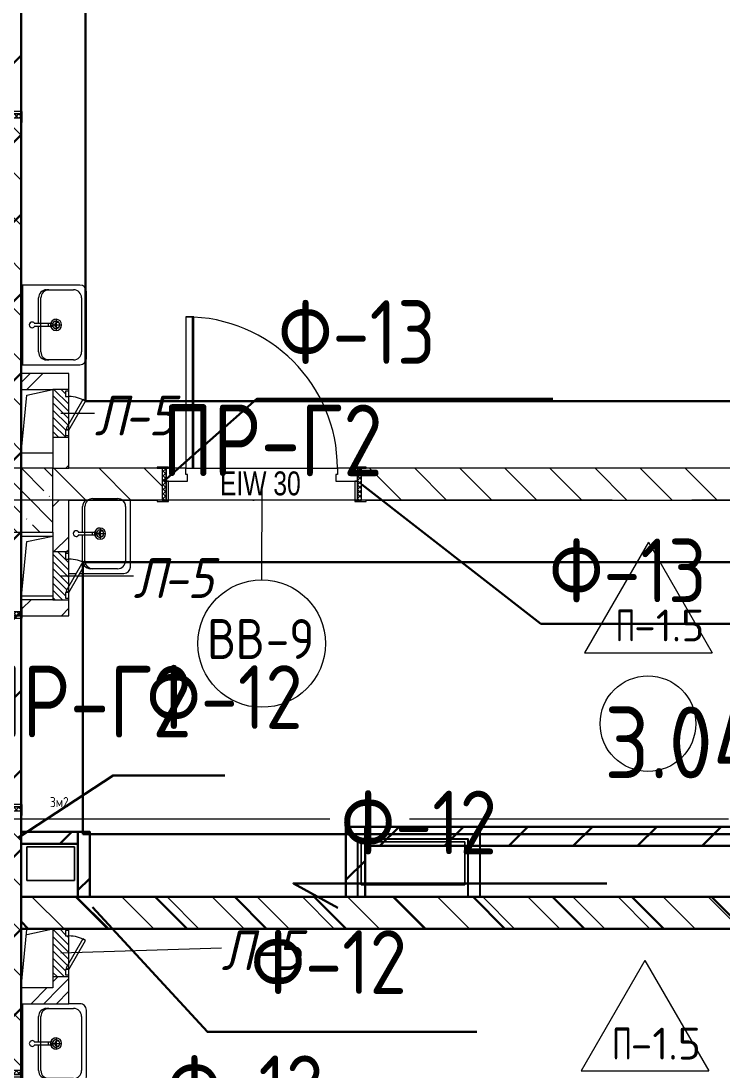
# Model space of a CAD drawing. Header units: millimetres. Extents: x -592259 to 288321, y -552984 to 293768.
# Drawn here: x 173303 to 177706, y -214613 to -208024 of the extents above; entities that cross this region are included whole.
import ezdxf

# ---------------------------------------------------------------- set-up
doc = ezdxf.new("R2010")
doc.units = ezdxf.units.MM
doc.linetypes.add('ADSK_Линия сетки', pattern=[2500, 2000, -250, 0, -250])
for name, color, linetype, lineweight in [('0.1) Блок', 6, 'Continuous', 30), ('0.3) ПГП 6 вып', 4, 'Continuous', 30), ('2)Фарх готовы', 3, 'Continuous', 30), ('3) Перемычки готовы', 3, 'Continuous', 30), ('4) Штукатурка', 6, 'Continuous', 30), ('A-AREA-____-IDEN', 250, 'Continuous', 9), ('A-DETL-GENF-OTLN', 250, 'Continuous', 5), ('A-DOOR-____-IDEN', 250, 'Continuous', 9), ('A-DOOR-____-MCUT', 250, 'Continuous', 5), ('A-DOOR-____-OTLN', 250, 'Continuous', 5), ('A-DOOR-FRAM-MCUT', 250, 'Continuous', 5), ('A-DOOR-FRAM-OTLN', 250, 'Continuous', 5), ('A-DOOR-GLAZ-MCUT', 250, 'Continuous', 5), ('A-FLOR-____-IDEN', 250, 'Continuous', 9), ('A-FLOR-____-OTLN', 250, 'Continuous', 9), ('A-GENM-____-MCUT', 250, 'Continuous', 25), ('A-GENM-____-OTLN', 250, 'Continuous', 9), ('A-GLAZ-____-OTLN', 250, 'Continuous', 5), ('A-WALL-____-MCUT', 250, 'Continuous', 13), ('A-WALL-____-PATT', 250, 'Continuous', 13), ('I-WALL-____-OTLN', 250, 'Continuous', 9), ('P-SANR-FIXT-OTLN', 250, 'Continuous', 9), ('S-COLS-____-MCUT', 250, 'Continuous', 25), ('S-COLS-____-OTLN', 250, 'Continuous', 9), ('S-GRID-____-OTLN', 250, 'Continuous', 9), ('Обобщенные модели', 250, 'Continuous', 9)]:
    doc.layers.add(name, color=color, linetype=linetype, lineweight=lineweight)
doc.styles.add('Arial Narrow', font='ARIALN.TTF', dxfattribs={"width": 0.9, "height": 150})
doc.styles.add('GOST Common_1', font='', dxfattribs={"width": 0.9, "height": 250})
doc.styles.add('ISOCPEUR_1', font='isocpeur.ttf', dxfattribs={"width": 0.9, "height": 250})
doc.styles.add('ISOCPEUR_2', font='isocpeur.ttf', dxfattribs={"height": 160})
doc.styles.add('ISOCPEUR_I', font='isocpeui.ttf', dxfattribs={"width": 0.9, "height": 12.5})
doc.styles.add('ISOCPEUR_I_1', font='ГОСТ тип А.ttf', dxfattribs={"height": 2500})
doc.styles.add('А3', font='ГОСТ тип А.ttf')
doc.styles.get('GOST Common_1').set_extended_font_data('GOST Common')
pattern_1 = [(135, (28052.9, -258555.93), (-141.42136, -141.42136), [])]
pattern_2 = [(135, (1676.41, 164.685), (-14.14214, -14.14214), []), (225, (1676.41, 164.685), (14.14214, -14.14214), [])]
pattern_3 = [(45, (-446.384, 164.685), (-14.1421, 14.1421), []), (135, (-446.384, 164.685), (-14.1421, -14.1421), [])]
pattern_4 = [(45, (28052.9, -258555.93), (-224.5064, 224.5064), []), (45, (28132.28, -258555.93), (0, 449.0128), []), (45, (27973.53, -258555.93), (0, 449.0128), [])]

# ---------------------------------------------------------------- blocks, each defined once
blk = doc.blocks.new('Дверь_СКБ_1Ст_Фрамуга1 - Н_ВВ-9_2_1250x2600h_Лаборантская 2-42764460-АР1_Маркировочный план 3 этажа секция 2_3')
at = {"layer": 'A-DOOR-____-OTLN'}
h = blk.add_hatch(dxfattribs=at)
h.set_pattern_fill('FP_7', color=256, style=0, pattern_type=2)
h.set_pattern_definition(pattern_2)
h.paths.add_polyline_path([(637.5, -100), (637.5, 100), (612.5, 100), (612.5, -100)])
at = {"layer": 'A-DOOR-FRAM-OTLN'}
h = blk.add_hatch(dxfattribs=at)
h.set_pattern_fill('FP_8', color=256, style=0, pattern_type=2)
h.set_pattern_definition(pattern_3)
h.paths.add_polyline_path([(-587.5, -100), (-587.5, 100), (-612.5, 100), (-612.5, -100), (-610.8, -100)])
at = {"layer": 'A-DOOR-____-MCUT'}
for p, q in [((-462.5, 1050), (-462.5, 100)), ((-412.5, 1050), (-462.5, 1050)), ((-462.5, 1050), (-422.5, 1050)), ((-462.5, 1050), (-462.5, 100)), ((-422.5, 100), (-422.5, 1050)), ((-412.5, 100), (-412.5, 1050)), ((-462.5, 100), (-412.5, 100)), ((-462.5, 100), (-422.5, 100))]:
    blk.add_line(p, q, dxfattribs=at)
at = {"layer": 'A-DOOR-____-OTLN'}
blk.add_arc((-462.5, 100), 950, 360, 90, dxfattribs=at)
at = {"layer": 'A-DOOR-FRAM-MCUT'}
for p, q in [((-572.5, 108), (-642.5, 108)), ((-642.5, 108), (-642.5, 100)), ((-642.5, 100), (-572.5, 100)), ((-587.5, 100), (-612.5, 100)), ((-612.5, 100), (-612.5, -100)), ((-462.5, 100), (-587.5, 100)), ((-587.5, 100), (-587.5, 20)), ((-587.5, -100), (-587.5, 100)), ((-572.5, 100), (-572.5, 108)), ((-462.5, 60), (-462.5, 100)), ((487.5, 100), (487.5, 60)), ((612.5, 100), (487.5, 100)), ((667.5, 108), (597.5, 108)), ((597.5, 108), (597.5, 100)), ((597.5, 100), (667.5, 100)), ((612.5, 20), (612.5, 100)), ((637.5, 100), (612.5, 100)), ((612.5, 100), (612.5, -100)), ((637.5, -100), (637.5, 100)), ((667.5, 100), (667.5, 108)), ((-587.5, 20), (-452.5, 20)), ((-572.5, 20), (-587.5, 20)), ((-587.5, 20), (-587.5, -100)), ((-572.5, -100), (-572.5, 20)), ((-452.5, 60), (-462.5, 60)), ((-452.5, 20), (-452.5, 60)), ((487.5, 60), (477.5, 60)), ((477.5, 60), (477.5, 20)), ((477.5, 20), (612.5, 20)), ((612.5, 20), (597.5, 20)), ((597.5, 20), (597.5, -100)), ((612.5, -100), (612.5, 20)), ((-572.5, -100), (-642.5, -100)), ((-642.5, -100), (-642.5, -108)), ((-642.5, -108), (-572.5, -108)), ((-612.5, -100), (-587.5, -100)), ((-587.5, -100), (-572.5, -100)), ((-572.5, -108), (-572.5, -100)), ((597.5, -100), (612.5, -100)), ((667.5, -100), (597.5, -100)), ((597.5, -100), (597.5, -108)), ((597.5, -108), (667.5, -108)), ((612.5, -100), (637.5, -100)), ((667.5, -108), (667.5, -100))]:
    blk.add_line(p, q, dxfattribs=at)
blk = doc.blocks.new('Раковина_АИ_3D_Рен_МГН_Santek Neo 50 - Раковина 500x400x170-V23-АР1_Маркировочный план 3 этажа секция 2_3')
at = {"layer": 'P-SANR-FIXT-OTLN', "lineweight": 5}
for p, q in [((-250, 25), (-250, -335)), ((250, 25), (-250, 25)), ((250, -335), (250, 25)), ((-10, -167), (-10, -49.9)), ((10, -50), (10, -167)), ((-220, -295), (-220, -125)), ((-170, -75), (-10, -75)), ((-170, -89.7), (170, -89.7)), ((10, -75), (170, -75)), ((220, -125), (220, -295)), ((-220, -295), (-220, -139.7)), ((35, -185), (-35, -185)), ((-10, -167), (10, -167)), ((-5.9, -137), (-7, -137)), ((-7, -137), (-7, -137)), ((-5.9, -137), (5.9, -137)), ((0, -150), (0, -220)), ((7, -137), (5.9, -137)), ((7, -137), (7, -137)), ((220, -139.7), (220, -295)), ((-210, -375), (210, -375)), ((170, -345), (-170, -345)), ((170, -345), (-170, -345))]:
    blk.add_line(p, q, dxfattribs=at)
for centre, radius, start, end in [((0, -35), 18, 360, 180), ((0, -35), 18, 180, 250.80897), ((0, -35), 18, 289.19103, 360), ((0, -35), 18, 295.19321, 300), ((0, -35), 18, 309.99941, 315), ((0, -35), 18, 324.99969, 330), ((-170, -125), 50, 90, 180), ((-170, -139.7), 50, 90, 180), ((170, -125), 50, 0, 90), ((170, -139.7), 50, 0, 90), ((0, -185), 35, 0, 180), ((0, -185), 35, 106.67272, 180), ((0, -185), 35, 180, 0), ((0, -185), 35, 180, 360), ((0, -185), 23, 360, 180), ((0, -185), 23, 115.32987, 180), ((0, -185), 23, 180, 360), ((0, -185), 23, 180, 360), ((0, -185), 23, 360, 64.67013), ((0, -185), 35, 0, 73.32728), ((-170, -295), 50, 180, 270), ((-170, -295), 50, 180, 270), ((170, -295), 50, 270, 0), ((170, -295), 50, 270, 0), ((-210, -335), 40, 180, 270), ((210, -335), 40, 270, 0)]:
    blk.add_arc(centre, radius, start, end, dxfattribs=at)
for points in [[(-6.2, -51.9), (-6.1, -51.9), (-6, -52), (-5.9, -52)], [(5.9, -52), (6, -52), (6.1, -51.9), (6.2, -51.9)]]:
    blk.add_open_spline(points, degree=3, dxfattribs=at)
blk = doc.blocks.new('Раковина_АИ_3D_Рен_МГН_Santek Neo 50 - Раковина 500x400x170-V24-АР1_Маркировочный план 3 этажа секция 2_3')
at = {"layer": 'P-SANR-FIXT-OTLN', "lineweight": 5}
for p, q in [((-250, 11), (-250, -35.2)), ((-250, -58.3), (-250, -335)), ((-10, -167), (-10, -49.9)), ((10, -50), (10, -167)), ((-220, -295), (-220, -125)), ((-170, -75), (-10, -75)), ((-170, -89.7), (170, -89.7)), ((10, -75), (170, -75)), ((-220, -295), (-220, -139.7)), ((35, -185), (-35, -185)), ((-10, -167), (10, -167)), ((-5.9, -137), (-7, -137)), ((-7, -137), (-7, -137)), ((-5.9, -137), (5.9, -137)), ((0, -150), (0, -220)), ((7, -137), (5.9, -137)), ((7, -137), (7, -137)), ((220, -139.7), (220, -295)), ((-210, -375), (210, -375)), ((170, -345), (-170, -345)), ((170, -345), (-170, -345))]:
    blk.add_line(p, q, dxfattribs=at)
for centre, radius, start, end in [((0, -35), 18, 360, 180), ((0, -35), 18, 180, 250.80897), ((0, -35), 18, 289.19103, 360), ((0, -35), 18, 295.19321, 300), ((0, -35), 18, 309.99941, 315), ((0, -35), 18, 324.99969, 330), ((-170, -125), 50, 128.98112, 180), ((-170, -139.7), 50, 90, 180), ((-170, -125), 50, 90, 100.4233), ((170, -125), 50, 36.23089, 90), ((170, -139.7), 50, 0, 90), ((0, -185), 35, 0, 180), ((0, -185), 35, 106.67272, 180), ((0, -185), 35, 180, 0), ((0, -185), 35, 180, 360), ((0, -185), 23, 360, 180), ((0, -185), 23, 115.32987, 180), ((0, -185), 23, 180, 360), ((0, -185), 23, 180, 360), ((0, -185), 23, 360, 64.67013), ((0, -185), 35, 0, 73.32728), ((-170, -295), 50, 180, 270), ((-170, -295), 50, 180, 270), ((170, -295), 50, 270, 0), ((170, -295), 50, 270, 323.76911), ((-210, -335), 40, 180, 270)]:
    blk.add_arc(centre, radius, start, end, dxfattribs=at)
for points in [[(-6.2, -51.9), (-6.1, -51.9), (-6, -52), (-5.9, -52)], [(5.9, -52), (6, -52), (6.1, -51.9), (6.2, -51.9)]]:
    blk.add_open_spline(points, degree=3, dxfattribs=at)
blk = doc.blocks.new('Раковина_АИ_3D_Рен_МГН_Santek Neo 50 - Раковина 500x400x170-V26-АР1_Маркировочный план 3 этажа секция 2_3')
at = {"layer": 'P-SANR-FIXT-OTLN', "lineweight": 5}
for p, q in [((-250, 25), (-250, -335)), ((249.2, 25), (-250, 25)), ((-10, -167), (-10, -49.9)), ((10, -50), (10, -167)), ((-220, -295), (-220, -125)), ((-170, -75), (-10, -75)), ((-170, -89.7), (170, -89.7)), ((10, -75), (170, -75)), ((220, -125), (220, -295)), ((-220, -295), (-220, -139.7)), ((35, -185), (-35, -185)), ((-10, -167), (10, -167)), ((-5.9, -137), (-7, -137)), ((-7, -137), (-7, -137)), ((-5.9, -137), (5.9, -137)), ((0, -150), (0, -220)), ((7, -137), (5.9, -137)), ((7, -137), (7, -137)), ((220, -139.7), (220, -295)), ((250, -335), (250, -265)), ((-210, -375), (210, -375)), ((170, -345), (-170, -345)), ((170, -345), (-170, -345))]:
    blk.add_line(p, q, dxfattribs=at)
for centre, radius, start, end in [((0, -35), 18, 360, 180), ((0, -35), 18, 180, 250.80897), ((0, -35), 18, 289.19103, 360), ((0, -35), 18, 295.19321, 300), ((0, -35), 18, 309.99941, 315), ((0, -35), 18, 324.99969, 330), ((-170, -125), 50, 90, 180), ((-170, -139.7), 50, 90, 180), ((170, -125), 50, 0, 90), ((170, -139.7), 50, 0, 90), ((0, -185), 35, 0, 180), ((0, -185), 35, 106.67272, 180), ((0, -185), 35, 180, 0), ((0, -185), 35, 180, 360), ((0, -185), 23, 360, 180), ((0, -185), 23, 115.32987, 180), ((0, -185), 23, 180, 360), ((0, -185), 23, 180, 360), ((0, -185), 23, 360, 64.67013), ((0, -185), 35, 0, 73.32728), ((-170, -295), 50, 180, 270), ((-170, -295), 50, 180, 270), ((170, -295), 50, 270, 0), ((170, -295), 50, 270, 0), ((-210, -335), 40, 180, 270), ((210, -335), 40, 270, 0)]:
    blk.add_arc(centre, radius, start, end, dxfattribs=at)
for points in [[(-6.2, -51.9), (-6.1, -51.9), (-6, -52), (-5.9, -52)], [(5.9, -52), (6, -52), (6.1, -51.9), (6.2, -51.9)]]:
    blk.add_open_spline(points, degree=3, dxfattribs=at)
blk = doc.blocks.new('Сифон Orio для МГН - Сифон бутылочный-V27-АР1_Маркировочный план 3 этажа секция 2_3')
at = {"layer": 'P-SANR-FIXT-OTLN', "lineweight": 5}
for start, end in [(90, 233.74325), (165, 233.74325), (165, 233.74325), (165, 180), (105, 135), (105, 135), (306.25675, 90), (345, 75), (345, 75), (45, 75), (345, 15), (195, 233.74325), (306.25675, 315), (306.25675, 315), (306.25675, 315)]:
    blk.add_arc((0, 0), 16, start, end, dxfattribs=at)
blk = doc.blocks.new('Сифон Orio для МГН - Сифон бутылочный-18345292-АР1_Маркировочный план 3 этажа секция 2_3')
at = {"layer": 'P-SANR-FIXT-OTLN', "lineweight": 5}
for start, end in [(90, 233.74325), (165, 233.74325), (165, 233.74325), (165, 180), (105, 135), (105, 135), (306.25675, 90), (345, 75), (345, 75), (45, 75), (345, 15), (195, 233.74325), (306.25675, 315), (306.25675, 315), (306.25675, 315)]:
    blk.add_arc((0, 0), 16, start, end, dxfattribs=at)
blk = doc.blocks.new('Дверь_СКБ_2Ст_Фрамуга2 - Н_ВВ-3_2500x2600h_Учебные помещения_Фрамуга слева-V1-АР1_Маркировочный план 3 этажа секция 2_3')
at = {"layer": 'A-DOOR-____-OTLN'}
h = blk.add_hatch(dxfattribs=at)
h.set_pattern_fill('FP_3', color=256, style=0, pattern_type=2)
h.set_pattern_definition([(135, (1051.41, 164.685), (-14.1421, -14.1421), []), (225, (1051.41, 164.685), (14.1421, -14.1421), [])])
h.paths.add_polyline_path([(1237.5, 100), (1237.5, -100), (1262.5, -100), (1262.5, 100)])
at = {"layer": 'A-DOOR-FRAM-OTLN'}
h = blk.add_hatch(dxfattribs=at)
h.set_pattern_fill('FP_4', color=256, style=0, pattern_type=2)
h.set_pattern_definition([(45, (-1071.384, 164.685), (-14.1421, 14.1421), []), (135, (-1071.384, 164.685), (-14.1421, -14.1421), [])])
h.paths.add_polyline_path([(-1237.5, -100), (-1212.5, -100), (-1212.5, 100), (-1237.5, 100)])
at = {"layer": 'A-DOOR-____-MCUT'}
for p, q in [((-1187.5, 1100), (-1187.5, 100)), ((-1137.5, 1100), (-1187.5, 1100)), ((-1137.5, 100), (-1137.5, 1100)), ((-1187.5, 100), (-1137.5, 100))]:
    blk.add_line(p, q, dxfattribs=at)
at = {"layer": 'A-DOOR-____-OTLN'}
for centre, radius, start, end in [((-1197.5, 100), 500, 360, 30), ((-177.5, 100), 520, 150, 180)]:
    blk.add_arc(centre, radius, start, end, dxfattribs=at)
at = {"layer": 'A-DOOR-FRAM-MCUT'}
for p, q in [((-1197.5, 108), (-1267.5, 108)), ((-1267.5, 108), (-1267.5, 100)), ((-1267.5, 100), (-1197.5, 100)), ((-1212.5, 100), (-1237.5, 100)), ((-1237.5, 100), (-1237.5, -100)), ((-1187.5, 100), (-1212.5, 100)), ((-1212.5, 100), (-1212.5, 20)), ((-1212.5, -100), (-1212.5, 100)), ((-1197.5, 100), (-1197.5, 108)), ((-1187.5, 60), (-1187.5, 100)), ((-187.5, 100), (-187.5, 60)), ((-162.5, 100), (-187.5, 100)), ((-177.5, 108), (-177.5, 100)), ((-107.5, 108), (-177.5, 108)), ((-177.5, 100), (-177.5, 20)), ((-62.5, 100), (-162.5, 100)), ((-162.5, 20), (-162.5, 100)), ((-162.5, 20), (-162.5, 100)), ((-117.5, 108), (-117.5, 100)), ((-47.5, 108), (-117.5, 108)), ((-107.5, 100), (-107.5, 108)), ((-62.5, 100), (-62.5, 20)), ((-47.5, 100), (-47.5, 108)), ((-47.5, 100), (-47.5, 20)), ((-47.5, 100), (1237.5, 100)), ((1292.5, 108), (1222.5, 108)), ((1222.5, 108), (1222.5, 100)), ((1222.5, 100), (1222.5, 20)), ((1222.5, 100), (1292.5, 100)), ((1237.5, 100), (1237.5, 20)), ((1262.5, 100), (1237.5, 100)), ((1237.5, 100), (1237.5, -100)), ((1262.5, -100), (1262.5, 100)), ((1292.5, 100), (1292.5, 108)), ((-1212.5, 20), (-1177.5, 20)), ((-1197.5, 20), (-1212.5, 20)), ((-1212.5, 20), (-1212.5, -100)), ((-1197.5, -100), (-1197.5, 20)), ((-1177.5, 60), (-1187.5, 60)), ((-1177.5, 20), (-1177.5, 60)), ((-187.5, 60), (-197.5, 60)), ((-197.5, 60), (-197.5, 20)), ((-197.5, 20), (-162.5, 20)), ((-177.5, 12), (-177.5, 20)), ((-107.5, 12), (-177.5, 12)), ((-62.5, 20), (-162.5, 20)), ((-117.5, 20), (-117.5, 12)), ((-117.5, 12), (-47.5, 12)), ((-107.5, 20), (-107.5, 12)), ((-47.5, 12), (-47.5, 20)), ((1237.5, 20), (-47.5, 20)), ((1237.5, 20), (1222.5, 20)), ((1222.5, 20), (1222.5, -100)), ((1237.5, -100), (1237.5, 20)), ((-1197.5, -100), (-1267.5, -100)), ((-1267.5, -100), (-1267.5, -108)), ((-1267.5, -108), (-1197.5, -108)), ((-1237.5, -100), (-1212.5, -100)), ((-1212.5, -100), (-1197.5, -100)), ((-1197.5, -108), (-1197.5, -100)), ((1222.5, -100), (1237.5, -100)), ((1292.5, -100), (1222.5, -100)), ((1222.5, -100), (1222.5, -108)), ((1222.5, -108), (1292.5, -108)), ((1237.5, -100), (1262.5, -100)), ((1292.5, -108), (1292.5, -100))]:
    blk.add_line(p, q, dxfattribs=at)
at = {"layer": 'A-DOOR-GLAZ-MCUT'}
for p, q in [((1222.5, 70), (-62.5, 70)), ((1222.5, 50), (-62.5, 50))]:
    blk.add_line(p, q, dxfattribs=at)
blk = doc.blocks.new('Дверь_СКБ_1Ст_Фрамуга1 - Н_ВВ-9_1250x2600h_Лаборантская-42097379-АР1_Маркировочный план 3 этажа секция 2_3')
at = {"layer": 'A-DOOR-____-OTLN'}
h = blk.add_hatch(dxfattribs=at)
h.set_pattern_fill('FP_7', color=256, style=0, pattern_type=2)
h.set_pattern_definition(pattern_2)
h.paths.add_polyline_path([(612.5, 20), (612.5, -100), (637.5, -100), (637.5, 100), (612.5, 100), (612.5, 27.3)])
at = {"layer": 'A-DOOR-FRAM-OTLN'}
h = blk.add_hatch(dxfattribs=at)
h.set_pattern_fill('FP_8', color=256, style=0, pattern_type=2)
h.set_pattern_definition(pattern_3)
h.paths.add_polyline_path([(-612.5, 20), (-612.5, -100), (-587.5, -100), (-587.5, 100), (-612.5, 100), (-612.5, 60)])
at = {"layer": 'A-DOOR-____-MCUT'}
for p, q in [((-462.5, 1050), (-462.5, 100)), ((-412.5, 1050), (-462.5, 1050)), ((-462.5, 1050), (-422.5, 1050)), ((-462.5, 1050), (-462.5, 100)), ((-422.5, 100), (-422.5, 1050)), ((-412.5, 100), (-412.5, 1050)), ((-462.5, 100), (-412.5, 100)), ((-462.5, 100), (-422.5, 100))]:
    blk.add_line(p, q, dxfattribs=at)
at = {"layer": 'A-DOOR-____-OTLN'}
blk.add_arc((-462.5, 100), 950, 360, 90, dxfattribs=at)
at = {"layer": 'A-DOOR-FRAM-MCUT'}
for p, q in [((-572.5, 108), (-642.5, 108)), ((-642.5, 108), (-642.5, 100)), ((-642.5, 100), (-572.5, 100)), ((-587.5, 100), (-612.5, 100)), ((-612.5, 100), (-612.5, -100)), ((-462.5, 100), (-587.5, 100)), ((-587.5, 100), (-587.5, 20)), ((-587.5, -100), (-587.5, 100)), ((-572.5, 100), (-572.5, 108)), ((-462.5, 60), (-462.5, 100)), ((487.5, 100), (487.5, 60)), ((612.5, 100), (487.5, 100)), ((667.5, 108), (597.5, 108)), ((597.5, 108), (597.5, 100)), ((597.5, 100), (667.5, 100)), ((612.5, 20), (612.5, 100)), ((637.5, 100), (612.5, 100)), ((612.5, 100), (612.5, -100)), ((637.5, -100), (637.5, 100)), ((667.5, 100), (667.5, 108)), ((-587.5, 20), (-452.5, 20)), ((-572.5, 20), (-587.5, 20)), ((-587.5, 20), (-587.5, -100)), ((-572.5, -100), (-572.5, 20)), ((-452.5, 60), (-462.5, 60)), ((-452.5, 20), (-452.5, 60)), ((487.5, 60), (477.5, 60)), ((477.5, 60), (477.5, 20)), ((477.5, 20), (612.5, 20)), ((612.5, 20), (597.5, 20)), ((597.5, 20), (597.5, -100)), ((612.5, -100), (612.5, 20)), ((-572.5, -100), (-642.5, -100)), ((-642.5, -100), (-642.5, -108)), ((-642.5, -108), (-572.5, -108)), ((-612.5, -100), (-587.5, -100)), ((-587.5, -100), (-572.5, -100)), ((-572.5, -108), (-572.5, -100)), ((597.5, -100), (612.5, -100)), ((667.5, -100), (597.5, -100)), ((597.5, -100), (597.5, -108)), ((597.5, -108), (667.5, -108)), ((612.5, -100), (637.5, -100)), ((667.5, -108), (667.5, -100))]:
    blk.add_line(p, q, dxfattribs=at)
blk = doc.blocks.new('BSC_Колонна _Прямоугольная - 400x400-V106-АР1_Маркировочный план 3 этажа секция 2_3')
at = {"layer": 'S-COLS-____-OTLN', "lineweight": 5}
h = blk.add_hatch(dxfattribs=at)
h.set_pattern_fill('FP_81', color=256, style=0, pattern_type=2)
h.set_pattern_definition([(135, (-145249.98, -47525), (-142.56192, -142.56192), []), (135, (-145107.42, -47525), (-142.56192, -142.56192), [252.016, -50.403, 3.353, -47.05])])
h.paths.add_polyline_path([(-200, -200), (200, -200), (200, 200), (-200, 200), (-200, -125)])
at = {"layer": 'S-COLS-____-MCUT', "lineweight": 5}
for p, q in [((200, 200), (-200, 200)), ((-200, 200), (-200, -200)), ((200, -200), (200, 200)), ((-200, -200), (200, -200))]:
    blk.add_line(p, q, dxfattribs=at)
blk = doc.blocks.new('_Wn_-As_OpeningMEP_floor__Rectangular - _Wn_-As_OpeningMEP_floor__Rectangular-37710448-АР1_Маркировочный план 3 этажа секция 2_3')
at = {"layer": 'A-DETL-GENF-OTLN', "lineweight": 5}
for p, q in [((-99.9, -150), (-64.5, 214.6)), ((-64.5, 214.6), (99.9, 250))]:
    blk.add_line(p, q, dxfattribs=at)
blk = doc.blocks.new('_Wn_-As_OpeningMEP_floor__Rectangular - _Wn_-As_OpeningMEP_floor__Rectangular-V176-АР1_Маркировочный план 3 этажа секция 2_3')
at = {"layer": 'A-DETL-GENF-OTLN', "lineweight": 5}
for p, q in [((-99.9, -150), (-64.5, 214.6)), ((-64.5, 214.6), (99.9, 250))]:
    blk.add_line(p, q, dxfattribs=at)
blk = doc.blocks.new('АР_Люк - ЛРС_ВК_300х400_внутренний_RAL 9003-42734016-АР1_Маркировочный план 3 этажа секция 2_3')
at = {"layer": 'A-DOOR-____-OTLN'}
h = blk.add_hatch(dxfattribs=at)
h.set_pattern_fill('FP_144', color=256, style=0, pattern_type=2)
h.set_pattern_definition([(45, (125, 0), (-22.6274, 22.6274), [])])
h.paths.add_polyline_path([(-25, -50), (275, -50), (275, 50), (265, 50), (265, 30), (230, 30), (230, 50), (220, 32.7), (190, 50), (20, 50), (20, 30), (-15, 30), (-15, 50), (-25, 50), (-25, 47)])
at = {"layer": 'A-DETL-GENF-OTLN', "lineweight": 5}
for p, q in [((275, 50), (-25, 50)), ((-25, 50), (-25, -50)), ((275, -50), (275, 50)), ((-25, -50), (275, -50))]:
    blk.add_line(p, q, dxfattribs=at)
at = {"layer": 'A-DOOR-____-MCUT', "lineweight": 5}
for p, q in [((48.1, 155), (38.1, 137.7)), ((38.1, 137.7), (220, 32.7)), ((230, 50), (48.1, 155)), ((20, 50), (-15, 50)), ((-15, 50), (-15, 30)), ((-15, 30), (20, 30)), ((20, 30), (20, 50)), ((220, 32.7), (230, 50)), ((265, 50), (230, 50)), ((230, 50), (230, 30)), ((230, 30), (265, 30)), ((265, 30), (265, 50))]:
    blk.add_line(p, q, dxfattribs=at)
blk.add_arc((230, 50), 210, 150, 180, dxfattribs=at)
at = {"layer": 'A-DOOR-____-OTLN'}
blk.add_line((230, 50), (48.1, 155), dxfattribs=at)
blk = doc.blocks.new('ASML_АР_Отделка Люка - ВО Отделка люков_Грунтовка 0_Шпатлевка 0_Окраска 0_0-42467640-АР1_Маркировочный план 3 этажа секция 2_3')
at = {"layer": 'A-GENM-____-MCUT', "lineweight": 5}
for p, q in [((-140, 3), (-150, 3)), ((-150, 3), (-150, 0)), ((65, 3), (-105, 3)), ((150, 3), (140, 3)), ((150, 0), (150, 3)), ((-150, 0), (-140, 0)), ((-105, 0), (70.2, 0)), ((103.3, 0), (105, 0)), ((140, 0), (150, 0))]:
    blk.add_line(p, q, dxfattribs=at)
blk = doc.blocks.new('AAR_СКБ_Марка_Помещения_мал - Номер-28977439-АР1_Маркировочный план 3 этажа секция 2_3')
at = {"layer": 'A-AREA-____-IDEN'}
blk.add_circle((-0.028, 0), 3, dxfattribs=at)
blk = doc.blocks.new('AAR_СКБ_Марка_Перекрытия - Марка пола-17325028-АР1_Маркировочный план 3 этажа секция 2_3')
at = {"layer": 'A-FLOR-____-IDEN'}
for p, q in [((0, 6.932), (-4.002, 0)), ((0, 6.932), (4.002, 0)), ((-4.002, 0), (4.002, 0))]:
    blk.add_line(p, q, dxfattribs=at)
blk = doc.blocks.new('ADSK_Марка_Дверь - Типоразмер_ADSK_Марка-30565456-АР1_Маркировочный план 3 этажа секция 2_3')
at = {"layer": 'A-DOOR-____-IDEN'}
blk.add_circle((0, 0), 4, dxfattribs=at)

msp = doc.modelspace()

# ---------------------------------------------------------------- hatches: boundary and pattern name
at = {"layer": '0.1) Блок'}
h = msp.add_hatch(dxfattribs=at)
h.set_pattern_fill('ANSI31', color=256, scale=111)
h.set_pattern_definition([(45, (15765.3, -311451.93), (-249.2021, 249.2021), [])])
h.paths.add_polyline_path([(173103.2025, -258330.9286), (173303.2245, -258330.9286), (173302.9057, -199980.9286), (173102.8838, -199980.9286)])
h = msp.add_hatch(dxfattribs=at)
h.set_pattern_fill('ANSI31', color=256, scale=111, angle=-90)
h.set_pattern_definition([(315, (119478.1, -56183), (249.2021, 249.2021), [])])
h.paths.add_polyline_path([(173303.0929, -213520.9073), (173303.0929, -213720.9292), (180802.9057, -213720.6104), (180802.9057, -213520.5885)])
at = {"layer": '0.3) ПГП 6 вып'}
h = msp.add_hatch(dxfattribs=at)
h.set_pattern_fill('ANSI31', color=4, scale=90)
h.paths.add_polyline_path([(175340.9057, -213080.8201), (175460.9057, -213080.8201), (175460.9057, -213520.8206), (175340.9057, -213520.8206)])
h = msp.add_hatch(dxfattribs=at)
h.set_pattern_fill('ANSI31', color=4, scale=90)
h.paths.add_polyline_path([(175460.9057, -213200.8201), (179995.9057, -213200.8201), (179995.9057, -213080.8201), (175460.9057, -213080.8201)])
h = msp.add_hatch(dxfattribs=at)
h.set_pattern_fill('ANSI31', color=4, scale=90)
h.paths.add_polyline_path([(173659.3304, -213112.5596), (173303.0723, -213112.5596), (173303.0723, -213187.5596), (173659.3304, -213187.5596)])
h = msp.add_hatch(dxfattribs=at)
h.set_pattern_fill('ANSI31', color=4, scale=90)
h.paths.add_polyline_path([(173659.3304, -213520.9292), (173734.3304, -213520.9292), (173734.3304, -213112.5596), (173659.3304, -213112.5596)])
at = {"layer": 'A-WALL-____-PATT', "lineweight": 15}
h = msp.add_hatch(dxfattribs=at)
h.set_pattern_fill('FP_1', color=256, style=0, pattern_type=2)
h.set_pattern_definition([(135, (28052.9, -227255.99), (-141.42136, -141.42136), [])])
h.paths.add_polyline_path([(173166.6646, -210830.9286), (173302.6747, -210830.9286), (173302.9057, -208630.8683), (173102.9057, -208630.8683), (173102.6747, -210830.9286)])
h = msp.add_hatch(dxfattribs=at)
h.set_pattern_fill('FP_11', color=256, style=0, pattern_type=2)
h.set_pattern_definition(pattern_4)
h.paths.add_polyline_path([(173303.0957, -210335.9286), (173602.9057, -210335.928), (173602.9057, -210235.9286), (173303.0929, -210236.0222), (173303.0929, -210335.928)])
h = msp.add_hatch(dxfattribs=at)
h.set_pattern_fill('FP_11', color=256, style=0, pattern_type=2)
h.set_pattern_definition(pattern_4)
h.paths.add_polyline_path([(173502.9057, -210830.9286), (173602.9057, -210830.9286), (173602.9057, -210635.9286), (173502.9057, -210635.9286), (173502.9057, -210735.9286)])
h = msp.add_hatch(dxfattribs=at)
h.set_pattern_fill('FP_1', color=256, style=0, pattern_type=2)
h.set_pattern_definition(pattern_1)
h.paths.add_polyline_path([(173780.0741, -211030.9286), (174187.8032, -211030.9286), (174187.8032, -210830.9286), (173502.8838, -210830.9505), (173502.9057, -211030.9286), (173765.7158, -211030.9286)])
h.paths.add_polyline_path([(175467.8032, -211030.9286), (180602.8838, -211030.9286), (180602.8838, -210830.9286), (175437.8032, -210830.9286), (175437.8032, -211030.9286)])
h = msp.add_hatch(dxfattribs=at)
h.set_pattern_fill('FP_11', color=256, style=0, pattern_type=2)
h.set_pattern_definition(pattern_4)
h.paths.add_polyline_path([(173599.9057, -211355.9286), (173602.9057, -211355.9286), (173602.9057, -211030.9286), (173502.9057, -211030.9286), (173502.9057, -211355.9286), (173513.7032, -211355.9286)])
h = msp.add_hatch(dxfattribs=at)
h.set_pattern_fill('FP_11', color=256, style=0, pattern_type=2)
h.set_pattern_definition(pattern_4)
h.paths.add_polyline_path([(173311.0929, -211755.9286), (173602.9057, -211755.9286), (173602.9057, -211655.9286), (173303.0929, -211655.9292), (173303.0929, -211700.9296), (173311.0929, -211700.9296), (173311.0929, -211751.835)])
h = msp.add_hatch(dxfattribs=at)
h.set_pattern_fill('FP_1', color=256, style=0, pattern_type=2)
h.set_pattern_definition(pattern_1)
h.paths.add_polyline_path([(173122.8838, -217430.9286), (173303.0929, -217430.9286), (173303.0929, -215860.9299), (173103.0929, -215860.9299), (173103.0929, -216130.928)])
h.paths.add_polyline_path([(173103.0929, -214610.9299), (173303.0929, -214610.9299), (173303.0929, -212980.9296), (173103.0929, -212980.9296), (173103.0929, -214580.9299)])
h = msp.add_hatch(dxfattribs=at)
h.set_pattern_fill('FP_1', color=256, style=0, pattern_type=2)
h.set_pattern_definition(pattern_1)
h.paths.add_polyline_path([(180802.8838, -213720.9292), (180802.9057, -213720.9292), (180802.885, -213520.9292), (173303.0217, -213520.1503), (173303.0217, -213720.1497), (180795.658, -213720.9292)])
h = msp.add_hatch(dxfattribs=at)
h.set_pattern_fill('FP_11', color=256, style=0, pattern_type=2)
h.set_pattern_definition(pattern_4)
h.paths.add_polyline_path([(173586.9978, -214091.7382), (173602.9063, -214091.7382), (173602.9063, -214020.9292), (173502.9063, -214020.9292), (173502.9095, -214091.736), (173523.0861, -214091.7382)])
h.paths.add_polyline_path([(173599.9063, -213720.9292), (173602.9063, -213720.9292), (173602.9063, -213720.9292), (173502.9063, -213720.9292), (173502.9063, -213720.9292), (173578.2005, -213720.9292)])
h = msp.add_hatch(dxfattribs=at)
h.set_pattern_fill('FP_11', color=256, style=0, pattern_type=2)
h.set_pattern_definition(pattern_4)
h.paths.add_polyline_path([(173306.3652, -214191.7382), (173602.9063, -214190.9292), (173602.9063, -214091.7382), (173303.0929, -214091.7382), (173303.0929, -214191.7382)])

# ---------------------------------------------------------------- linework, layer by layer
for points in [[(175340.9057, -213520.9292), (175340.9057, -213080.5275), (176180.9057, -213080.5275), (176180.9057, -213520.9292)], [(173303.0699, -213112.5596), (173734.3304, -213112.5596), (173734.3304, -213520.9292)], [(175415.9057, -213520.9292), (175415.9057, -213155.5275), (176105.9057, -213155.5275), (176105.9057, -213520.9292)], [(173303.0699, -213187.5596), (173659.3304, -213187.5596), (173659.3304, -213520.9292)]]:
    msp.add_lwpolyline(points)
at = {"layer": '0.1) Блок'}
for points in [[(173103.2025, -258330.9286), (173303.2245, -258330.9286), (173302.9057, -199980.9286), (173102.8838, -199980.9286)], [(173303.0929, -213520.9073), (173303.0929, -213720.9292), (180802.9057, -213720.6104), (180802.9057, -213520.5885)]]:
    msp.add_lwpolyline(points, close=True, dxfattribs=at)
at = {"layer": '0.3) ПГП 6 вып'}
for points in [[(175340.9057, -213080.8201), (175460.9057, -213080.8201), (175460.9057, -213520.8206), (175340.9057, -213520.8206)], [(175460.9057, -213200.8201), (179995.9057, -213200.8201), (179995.9057, -213080.8201), (175460.9057, -213080.8201)], [(173659.3304, -213112.5596), (173303.0723, -213112.5596), (173303.0723, -213187.5596), (173659.3304, -213187.5596)], [(173659.3304, -213520.9292), (173734.3304, -213520.9292), (173734.3304, -213112.5596), (173659.3304, -213112.5596)]]:
    msp.add_lwpolyline(points, close=True, dxfattribs=at)
at = {"layer": '2)Фарх готовы'}
for points in [[(174196.583, -210914.8076), (174781.5944, -210395.9164), (176638.5112, -210395.9164)], [(175440.1673, -210931.7271), (176563.6442, -211806.3968), (178077.7227, -211806.3968)], [(173287.5337, -213148.793), (173880.5313, -212758.4596), (174580.5313, -212758.4596)], [(175290.4028, -213590.2352), (175011.777, -213436.7045), (176977.0027, -213436.7045)], [(173752.0488, -213584.6411), (174471.9639, -214368.6125), (176161.4326, -214368.6125)]]:
    msp.add_lwpolyline(points, dxfattribs=at)
at = {"layer": '4) Штукатурка'}
for p, q in [((173707.9057, -199980.9286), (173707.9057, -210409.0633)), ((173707.9057, -210409.0633), (180602.8838, -210409.0633)), ((173690.5852, -213127.4298), (173690.5852, -211419.0633)), ((173690.5852, -211419.0633), (180602.8838, -211419.0633)), ((180602.8838, -213127.4298), (173690.5852, -213127.4298))]:
    msp.add_line(p, q, dxfattribs=at)
at = {"layer": 'A-DETL-GENF-OTLN', "lineweight": 5}
for p, q in [((173303.0929, -214090.9298), (173338.4949, -213726.3312)), ((173338.4949, -213756.3312), (173502.9057, -213720.9292))]:
    msp.add_line(p, q, dxfattribs=at)
at = {"layer": 'A-DOOR-____-IDEN'}
for p, q in [((173552.9057, -210485.9286), (173764.6218, -210485.9286)), ((174812.8032, -210930.9286), (174812.3458, -211530.9286)), ((173552.9057, -211505.9286), (174008.7889, -211505.9286)), ((173552.9063, -213870.9292), (174560.5489, -213841.4057))]:
    msp.add_line(p, q, dxfattribs=at)
at = {"layer": 'A-FLOR-____-OTLN', "lineweight": 5}
for p, q in [((173502.9057, -210735.9286), (173303.0929, -210735.9286)), ((173303.0929, -211255.9286), (173502.9057, -211255.9286)), ((173502.9057, -214090.9298), (173303.0929, -214090.9298))]:
    msp.add_line(p, q, dxfattribs=at)
at = {"layer": 'A-WALL-____-MCUT', "color": 7, "lineweight": 15}
for p, q in [((173303.0929, -210830.9286), (173303.0929, -208660.8683)), ((173602.9057, -210235.9286), (173302.9057, -210235.9286)), ((173302.9057, -210235.9286), (173302.9057, -210335.9286)), ((173602.9057, -210335.9286), (173602.9057, -210235.9286)), ((173302.9057, -210335.9286), (173502.9057, -210335.9286)), ((173502.9057, -210335.9286), (173502.9057, -210830.9286)), ((173602.9057, -210830.9286), (173602.9057, -210635.9286)), ((174157.8032, -210830.9286), (173602.9057, -210830.9286)), ((180602.8838, -210830.9286), (175467.8032, -210830.9286)), ((173602.9057, -211030.9286), (174157.8032, -211030.9286)), ((173602.9057, -211355.9286), (173602.9057, -211030.9286)), ((175467.8032, -211030.9286), (180602.8838, -211030.9286)), ((173303.0929, -211700.9296), (173303.0929, -211230.9286)), ((173502.9057, -211230.9286), (173502.9057, -211655.9286)), ((173502.9057, -211655.9286), (173302.9057, -211655.9286)), ((173302.9057, -211655.9286), (173302.9057, -211730.9296)), ((173602.9057, -211755.9286), (173602.9057, -211655.9286)), ((173311.0929, -211755.9286), (173602.9057, -211755.9286)), ((173302.9057, -214610.9299), (173303.0929, -213011.4491)), ((180802.9057, -213520.9292), (173302.9057, -213520.9292)), ((173303.0929, -214091.7382), (173303.0929, -213690.9292)), ((173303.0929, -213720.9292), (180802.9057, -213720.9292)), ((173303.0929, -213720.9292), (173502.9063, -213720.9292)), ((173502.9063, -213719.5997), (173502.9063, -214091.7382)), ((173602.9063, -214191.7382), (173602.9063, -214020.9292)), ((173502.9063, -214091.7382), (173303.0929, -214091.7382)), ((173303.0929, -214580.9299), (173303.0929, -214191.7382)), ((173303.0929, -214191.7382), (173602.9063, -214191.7382))]:
    msp.add_line(p, q, dxfattribs=at)
at = {"layer": 'A-WALL-____-MCUT', "lineweight": 15}
for p, q in [((173502.9057, -210830.9286), (173602.9057, -210830.9286)), ((173602.9057, -211030.9286), (173502.9057, -211030.9286)), ((173303.0929, -214091.7382), (173303.0929, -214191.7382))]:
    msp.add_line(p, q, dxfattribs=at)
at = {"layer": 'I-WALL-____-OTLN', "lineweight": 15}
for p, q in [((173303.0929, -206170.8683), (173303.0929, -208590.8683)), ((174387.8032, -210830.9286), (175287.8032, -210830.9286)), ((175397.8032, -211030.9286), (174227.8032, -211030.9286)), ((173303.0929, -211630.9292), (173502.9057, -211630.9292)), ((173303.0929, -211770.9296), (173303.0929, -212940.9296))]:
    msp.add_line(p, q, dxfattribs=at)
at = {"layer": 'S-GRID-____-OTLN', "linetype": 'ADSK_Линия сетки'}
for p, q in [((173302.9057, -262294.7685), (173302.9057, -197353.9241)), ((184510.8783, -211030.9286), (127372.9057, -211030.9286)), ((93236.8325, -213030.9286), (184510.8783, -213030.9286))]:
    msp.add_line(p, q, dxfattribs=at)
at = {"layer": 'Обобщенные модели'}
for p, q in [((175435.9057, -213445.5275), (175435.9057, -213175.5275)), ((175435.9057, -213175.5275), (176085.9057, -213175.5275)), ((175435.9057, -213445.5275), (175435.9057, -213175.5275)), ((175435.9057, -213175.5275), (176085.9057, -213175.5275)), ((176085.9057, -213175.5275), (175435.9057, -213175.5275)), ((175435.9057, -213175.5275), (175435.9057, -213445.5275)), ((176085.9057, -213175.5275), (176085.9057, -213445.5275)), ((176085.9057, -213175.5275), (176085.9057, -213445.5275)), ((176085.9057, -213445.5275), (176085.9057, -213175.5275)), ((173339.3304, -213417.5596), (173339.3304, -213207.5596)), ((173339.3304, -213207.5596), (173639.3304, -213207.5596)), ((173339.3304, -213417.5596), (173339.3304, -213207.5596)), ((173339.3304, -213207.5596), (173639.3304, -213207.5596)), ((173639.3304, -213207.5596), (173339.3304, -213207.5596)), ((173339.3304, -213207.5596), (173339.3304, -213417.5596)), ((173639.3304, -213207.5596), (173639.3304, -213417.5596)), ((173639.3304, -213207.5596), (173639.3304, -213417.5596)), ((173639.3304, -213417.5596), (173639.3304, -213207.5596)), ((173639.3304, -213417.5596), (173339.3304, -213417.5596)), ((173639.3304, -213417.5596), (173339.3304, -213417.5596)), ((173339.3304, -213417.5596), (173639.3304, -213417.5596)), ((176085.9057, -213445.5275), (175435.9057, -213445.5275)), ((176085.9057, -213445.5275), (175435.9057, -213445.5275)), ((175435.9057, -213445.5275), (176085.9057, -213445.5275))]:
    msp.add_line(p, q, dxfattribs=at)

# ---------------------------------------------------------------- block references
at = {"layer": 'A-AREA-____-IDEN', "xscale": 99.99999999999993, "yscale": 99.99999999999993, "zscale": 99.99999999999993}
msp.add_blockref('AAR_СКБ_Марка_Помещения_мал - Номер-28977439-АР1_Маркировочный план 3 этажа секция 2_3', (177238.4127, -212433.7359), dxfattribs=at)
at = {"layer": 'A-DOOR-____-IDEN', "xscale": 99.99999999999993, "yscale": 99.99999999999993, "zscale": 99.99999999999993}
msp.add_blockref('ADSK_Марка_Дверь - Типоразмер_ADSK_Марка-30565456-АР1_Маркировочный план 3 этажа секция 2_3', (174812.8032, -211930.9286), dxfattribs=at)
at = {"layer": 'A-DOOR-____-OTLN'}
for name, p, rotation in [('Дверь_СКБ_2Ст_Фрамуга2 - Н_ВВ-3_2500x2600h_Учебные помещения_Фрамуга слева-V1-АР1_Маркировочный план 3 этажа секция 2_3', (173203.0929, -207393.3683), 89.99999999999993), ('АР_Люк - ЛРС_ВК_300х400_внутренний_RAL 9003-42734016-АР1_Маркировочный план 3 этажа секция 2_3', (173552.9057, -210360.9286), 270), ('АР_Люк - ЛРС_ВК_300х400_внутренний_RAL 9003-42734016-АР1_Маркировочный план 3 этажа секция 2_3', (173552.9057, -211380.9286), 270), ('Дверь_СКБ_1Ст_Фрамуга1 - Н_ВВ-9_1250x2600h_Лаборантская-42097379-АР1_Маркировочный план 3 этажа секция 2_3', (173203.0929, -212368.4296), 89.99999999999993), ('АР_Люк - ЛРС_ВК_300х400_внутренний_RAL 9003-42734016-АР1_Маркировочный план 3 этажа секция 2_3', (173552.9063, -213745.9292), 270), ('Дверь_СКБ_1Ст_Фрамуга1 - Н_ВВ-9_1250x2600h_Лаборантская-42097379-АР1_Маркировочный план 3 этажа секция 2_3', (173203.0929, -215248.4299), 89.99999999999993)]:
    msp.add_blockref(name, p, dxfattribs=dict(at, rotation=rotation))
msp.add_blockref('Дверь_СКБ_1Ст_Фрамуга1 - Н_ВВ-9_2_1250x2600h_Лаборантская 2-42764460-АР1_Маркировочный план 3 этажа секция 2_3', (174800.3032, -210930.9286), dxfattribs=at)
at = {"layer": 'A-FLOR-____-IDEN', "xscale": 99.99999999999993, "yscale": 99.99999999999993, "zscale": 99.99999999999993}
for p in [(177238.2438, -211988.6274), (177216.3692, -214613.047)]:
    msp.add_blockref('AAR_СКБ_Марка_Перекрытия - Марка пола-17325028-АР1_Маркировочный план 3 этажа секция 2_3', p, dxfattribs=at)
at = {"layer": 'A-GENM-____-OTLN', "lineweight": 5, "rotation": 270}
for p in [(173599.9057, -210485.9286), (173599.9057, -211505.9286), (173599.9063, -213870.9292)]:
    msp.add_blockref('ASML_АР_Отделка Люка - ВО Отделка люков_Грунтовка 0_Шпатлевка 0_Окраска 0_0-42467640-АР1_Маркировочный план 3 этажа секция 2_3', p, dxfattribs=at)
at = {"layer": 'A-GLAZ-____-OTLN'}
for name, p in [('_Wn_-As_OpeningMEP_floor__Rectangular - _Wn_-As_OpeningMEP_floor__Rectangular-V176-АР1_Маркировочный план 3 этажа секция 2_3', (173402.9993, -210585.9283)), ('_Wn_-As_OpeningMEP_floor__Rectangular - _Wn_-As_OpeningMEP_floor__Rectangular-37710448-АР1_Маркировочный план 3 этажа секция 2_3', (173402.9993, -211505.9289))]:
    msp.add_blockref(name, p, dxfattribs=at)
at = {"layer": 'P-SANR-FIXT-OTLN', "lineweight": 5}
for name, p, rotation in [('Раковина_АИ_3D_Рен_МГН_Santek Neo 50 - Раковина 500x400x170-V23-АР1_Маркировочный план 3 этажа секция 2_3', (173337.8943, -209930.9292), 89.99999999999962), ('Сифон Orio для МГН - Сифон бутылочный-V27-АР1_Маркировочный план 3 этажа секция 2_3', (173530.9057, -209930.9292), 89.99999999999962), ('Раковина_АИ_3D_Рен_МГН_Santek Neo 50 - Раковина 500x400x170-V24-АР1_Маркировочный план 3 этажа секция 2_3', (173613.8943, -211240.9292), 89.99999999999962), ('Сифон Orio для МГН - Сифон бутылочный-18345292-АР1_Маркировочный план 3 этажа секция 2_3', (173806.9057, -211240.9292), 89.99999999999962), ('Раковина_АИ_3D_Рен_МГН_Santek Neo 50 - Раковина 500x400x170-V26-АР1_Маркировочный план 3 этажа секция 2_3', (173337.9162, -214440.9292), 89.99999999999928), ('Сифон Orio для МГН - Сифон бутылочный-V27-АР1_Маркировочный план 3 этажа секция 2_3', (173530.9276, -214440.9292), 89.99999999999928)]:
    msp.add_blockref(name, p, dxfattribs=dict(at, rotation=rotation))
at = {"layer": 'S-COLS-____-OTLN', "lineweight": 5}
msp.add_blockref('BSC_Колонна _Прямоугольная - 400x400-V106-АР1_Маркировочный план 3 этажа секция 2_3', (173302.8838, -211030.9286), dxfattribs=at)

# ---------------------------------------------------------------- texts
at = {"layer": '0.3) ПГП 6 вып', "insert": (173484.8489, -212893.8705), "char_height": 63.81659, "attachment_point": 1, "style": 'А3'}
msp.add_mtext_dynamic_manual_height_columns('3м2', width=1367.025343, gutter_width=319.083, heights=[0], dxfattribs=at)
at = {"layer": '2)Фарх готовы', "char_height": 400, "width": 526.708687, "attachment_point": 1, "style": 'GOST Common_1'}
for s, insert in [('Ф-13', (174917.2434, -209776.1624)), ('Ф-13', (176616.815, -211272.1656)), ('Ф-12', (174090.9792, -212066.7046)), ('Ф-12', (175309.7761, -212854.041)), ('Ф-12', (174745.0958, -213730.0515)), ('Ф-12', (174220.2631, -214515.9028))]:
    msp.add_mtext(s, dxfattribs=dict(at, insert=insert))
at = {"layer": '3) Перемычки готовы', "char_height": 450, "width": 333.502, "attachment_point": 1, "style": 'ISOCPEUR_I_1'}
for insert in [(174187.8032, -210430.9286), (172990.7985, -212070.4142)]:
    msp.add_mtext('ПР-Г2', dxfattribs=dict(at, insert=insert))
at = {"layer": 'A-AREA-____-IDEN', "insert": (176960.9123, -212326.2503), "char_height": 450, "width": 628.523, "attachment_point": 1, "style": 'ISOCPEUR_1'}
msp.add_mtext('3.041', dxfattribs=at)
at = {"layer": 'A-DOOR-____-IDEN', "attachment_point": 1}
for s, insert, char_height, width, style in [('\\fISOCPEUR|b0|i1|c204|p34|;\\W.9;Л', (173764.6218, -210374.5744), 250, 223.670812, 'ISOCPEUR_I'), ('-5', (173949.1687, -210374.5744), 250, 404.0505, 'ISOCPEUR_I'), ('EIW 30', (174550.4458, -210850.7801), 150, 627.721312, 'Arial Narrow'), ('\\fISOCPEUR|b0|i1|c204|p34|;\\W.9;Л', (174008.7889, -211394.5744), 250, 223.670812, 'ISOCPEUR_I'), ('-5', (174193.3358, -211394.5744), 250, 404.0505, 'ISOCPEUR_I'), ('ВВ', (174470.1356, -211777.2568), 250, 447.341625, 'GOST Common_1'), ('-9', (174839.2294, -211777.2568), 250, 663.79725, 'GOST Common_1'), ('\\fISOCPEUR|b0|i1|c204|p34|;\\W.9;Л', (174560.5489, -213730.0515), 250, 223.670812, 'ISOCPEUR_I'), ('-5', (174745.0958, -213730.0515), 250, 404.0505, 'ISOCPEUR_I')]:
    msp.add_mtext(s, dxfattribs=dict(at, insert=insert, char_height=char_height, width=width, style=style))
at = {"layer": 'A-FLOR-____-IDEN', "char_height": 200, "attachment_point": 1, "style": 'ISOCPEUR_2'}
for s, insert, width in [('\\fISOCPEUR|b0|i0|c204|p34|;\\W.7;П', (177033.0088, -211717.2416), 140.295312), ('-1.5', (177148.7641, -211717.2416), 381.60325), ('\\fISOCPEUR|b0|i0|c204|p34|;\\W.7;П', (177011.1343, -214341.6612), 140.295312), ('-1.5', (177126.8895, -214341.6612), 381.60325)]:
    msp.add_mtext(s, dxfattribs=dict(at, insert=insert, width=width))

doc.saveas('drawing.dxf')
